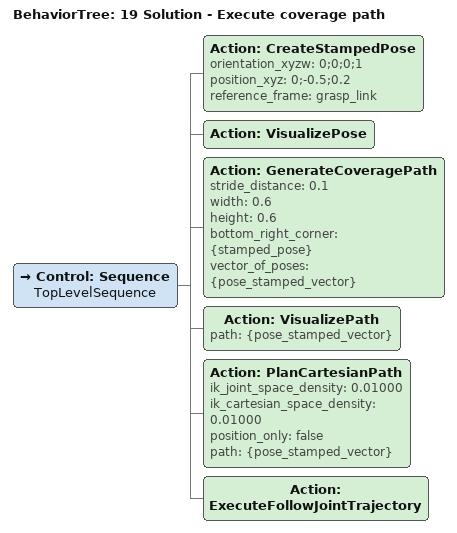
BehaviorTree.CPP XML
<?xml version='1.0' encoding='UTF-8'?>
<root BTCPP_format="4" main_tree_to_execute="19 Solution - Execute coverage path">
  <BehaviorTree ID="19 Solution - Execute coverage path" _description="Executes a coverage path">
    <Control ID="Sequence" name="TopLevelSequence">
      <Action ID="CreateStampedPose" orientation_xyzw="0;0;0;1" position_xyz="0;-0.5;0.2" reference_frame="grasp_link"/>
      <Action ID="VisualizePose"/>
      <Action ID="GenerateCoveragePath" stride_distance="0.1" width="0.6" height="0.6" bottom_right_corner="{stamped_pose}" vector_of_poses="{pose_stamped_vector}"/>
      <Action ID="VisualizePath" path="{pose_stamped_vector}"/>
      <Action ID="PlanCartesianPath" ik_joint_space_density="0.01000" ik_cartesian_space_density="0.01000" position_only="false" path="{pose_stamped_vector}"/>
      <Action ID="ExecuteFollowJointTrajectory"/>
    </Control>
  </BehaviorTree>
</root>
